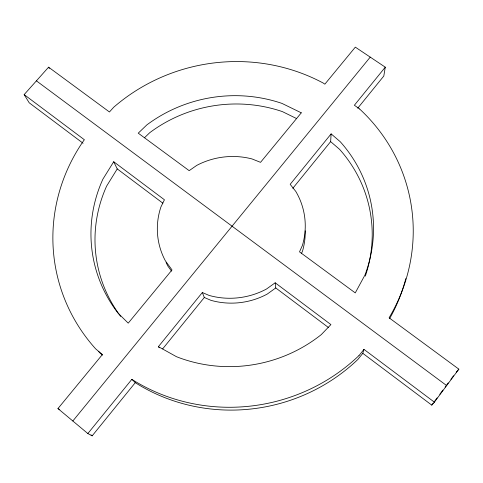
<?xml version="1.0" encoding="UTF-8"?>
<svg xmlns="http://www.w3.org/2000/svg" width="483" height="483" viewBox="0 0 483 483"><rect width="100%" height="100%" fill="white"/><g stroke="black" fill="none" stroke-linecap="round" stroke-linejoin="round"><path stroke-width="0.72" d="M292.819 188.292L330.638 141.628L331.127 133.882L340.231 141.706A141.604 135.155 -12.9 0 1 364.997 274.948L355.259 292.903L299.514 251.872L302.455 245.316A74.134 70.717 -12.9 0 0 295.807 191.443L290.174 184.325L331.127 133.882M83.064 143.246L29.209 102.801L24.15 94.608L48.59 67.185L109.442 111.978L113.71 107.238A180.588 172.443 -12.9 0 1 323.399 83.148L324.848 84.181L355.325 47.147L385.277 67.179L383.804 76.03L357.734 108.198M24.15 94.608L84.404 139.774L83.885 140.348A180.588 172.443 -12.9 0 0 95.67 348.877L102.396 354.552L57.954 408.57L87.846 433.547L92.168 435.853L135.27 382.675A177.056 169.388 -12.9 0 0 357.879 359.443L362.799 353.333L363.971 349.366L434.374 402.146L458.85 369.145L389.093 317.808A180.491 172.359 -12.9 0 0 359.624 109.013M301.35 253.732L302.503 251.154A72.722 69.498 -12.9 0 0 305.238 230.789M113.698 161.739L164.431 199.775L160.905 206.996A74.134 70.717 -12.9 0 0 165.379 260.832L172.014 269.937L128.23 323.151L117.967 313.038A141.604 135.155 -12.9 0 1 102.897 179.163L113.698 161.739L117.236 168.911L106.652 186.046A138.911 132.825 -12.9 0 0 120.665 316.407M362.799 353.333L431.76 405.122L433.1 403.317M433.994 402.116L437.115 397.901M439.79 394.297L442.911 390.089M445.133 387.094L448.236 382.91M450.893 379.33L453.549 375.75M358.978 355.627L363.971 349.366M162.674 348.865L204.315 297.486L202.335 292.529L158.394 346.655L159.209 347.784M87.846 433.547L131.865 379.33L135.27 382.675M385.277 67.179L354.383 105.24L359.648 108.989M72.836 421.001L370.238 57.121M456.206 372.248L458.85 369.145M431.76 405.122L434.374 402.146M144.477 137.764L149.772 132.674A138.911 132.825 -12.9 0 1 282.374 111.609L296.604 118.577M202.335 292.529L209.085 295.421A74.134 70.717 -12.9 0 0 266.513 289.009L275.177 282.796L275.751 287.953L267.262 294.056A72.722 69.498 -12.9 0 1 210.938 300.335L204.315 297.486M158.394 346.655L176.506 356.714A141.604 135.155 -12.9 0 0 321.298 334.592L330.909 324.582L275.177 282.796M57.954 408.57L59.783 409.608M36.406 80.854L446.66 385.585M117.236 168.911L162.868 203.18M275.751 287.953L328.603 327.643M91.039 434.911L92.168 435.853M102.493 355.102L99.746 352.777A177.146 169.467 -12.9 0 1 98.737 351.648M330.638 141.628L339.573 149.325A138.911 132.825 -12.9 0 1 365.335 276.077M171.519 271.114L168.042 266.338A72.722 69.498 -12.9 0 1 166.098 262.42M48.59 67.185L49.296 68.514M358.947 355.597A180.497 172.365 -12.9 0 1 131.853 379.348M405.823 278.534A177.056 169.382 -12.8 0 1 389.696 318.496M301.283 112.823L260.536 162.348L252.017 158.937A74.134 70.717 -12.9 0 0 196.756 165.385L189.173 170.662L138.235 133.169L146.868 124.886A141.604 135.155 -12.9 0 1 281.951 103.398L301.283 112.823"/></g></svg>
